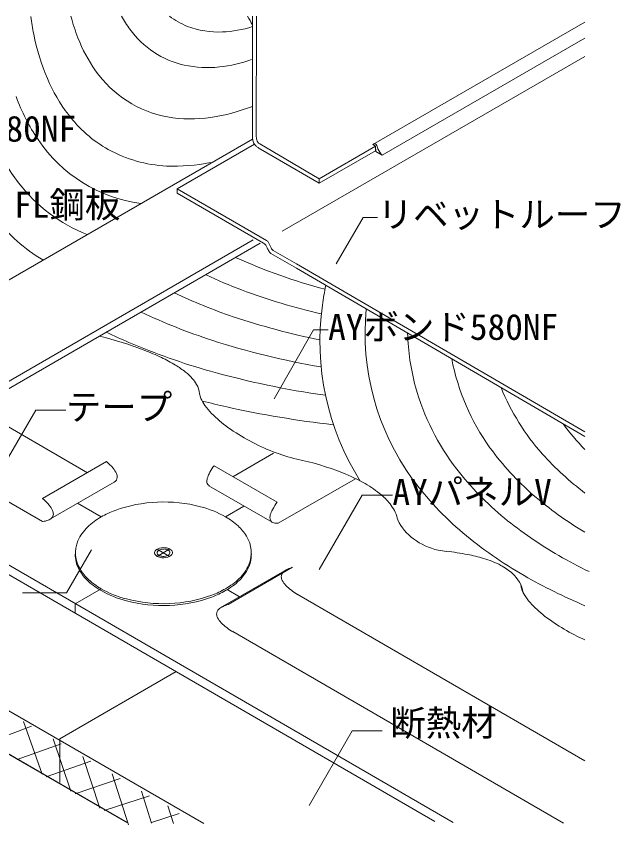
# Model space of a CAD drawing. Units: millimetres, scale not verified. Extents: x -9027 to 5741, y -558 to 9286.
# Drawn here: x 32 to 817, y -558 to 492 of the extents above; entities that cross this region are included whole.
import ezdxf
from ezdxf.enums import TextEntityAlignment as Align

# ---------------------------------------------------------------- set-up
doc = ezdxf.new("R2010")
doc.units = ezdxf.units.MM
doc.header["$LTSCALE"] = 10
for name, color, linetype, lineweight in [('0-0_文字', 7, 'Continuous', 18), ('0-1_レイヤー 3', 7, 'Continuous', 18), ('0-2_決定', 7, 'Continuous', 18)]:
    doc.layers.add(name, color=color, linetype=linetype, lineweight=lineweight)
doc.styles.add('ＭＳ ゴシック', font='')
doc.styles.get('ＭＳ ゴシック').set_extended_font_data('MS Gothic')

msp = doc.modelspace()

# ---------------------------------------------------------------- linework, layer by layer
at = {"layer": '0-0_文字'}
for p in [(129.71, -200.58), (40.58, -256.38)]:
    msp.add_line(p, (97.57, -256.38), dxfattribs=at)
for points in [[(447.51, 170.22), (482.31, 230.62), (501.11, 230.62)], [(367.11, -4.58), (418.11, 84.62), (436.91, 84.62)], [(22.11, -80.58), (57.51, -19.38), (96.71, -19.38)], [(425.51, -226.18), (481.11, -129.58), (520.31, -129.58)], [(412.11, -532.58), (467.91, -435.78), (507.11, -435.78)]]:
    msp.add_lwpolyline(points, dxfattribs=at)
at = {"layer": '0-1_レイヤー 3'}
for p, q in [((770.11, 439.62), (377.11, 212.62)), ((124.51, -100.58), (-20.29, -16.58)), ((599.11, -554.38), (-286.09, -41.58)), ((575.31, -553.18), (-286.09, -53.98)), ((66.51, -163.98), (-104.69, -64.78)), ((366.11, -75.18), (313.31, -105.78)), ((149.51, -86.18), (66.51, -134.18)), ((370.71, -138.98), (288.91, -91.58)), ((76.51, -160.58), (159.51, -112.78)), ((472.31, -108.38), (372.11, -166.18)), ((364.11, -164.98), (282.31, -117.58)), ((142.51, -157.78), (111.91, -140.18)), ((327.71, -144.18), (303.91, -157.98)), ((231.51, -199.58), (215.31, -209.18)), ((231.31, -209.18), (215.31, -199.78)), ((296.71, -276.18), (380.51, -227.78)), ((307.11, -271.78), (390.91, -223.38)), ((142.51, -251.18), (108.91, -270.58)), ((322.11, -261.58), (306.11, -252.38)), ((770.11, -474.58), (393.91, -256.58)), ((108.91, -282.98), (108.91, -270.58)), ((742.11, -555.38), (313.11, -306.78))]:
    msp.add_line(p, q, dxfattribs=at)
for centre, radius, start, end in [((404.69, 539.61), 356.88, 187.7919, 191.49243), ((338.49, 552.6), 242.96, 194.53584, 201.4427), ((297.87, 562.37), 147, 208.68262, 216.55586), ((291.21, 571.08), 99.46, 232.82658, 248.36039), ((40.02, 325.37), 336.53, 27.43524, 29.64473), ((277.11, 545.5), 120.28, 215.98888, 257.13479), ((295.19, 586.5), 115.29, 249.34877, 272.2372), ((291.55, 630.67), 159.57, 272.92364, 287.18948), ((329.9, 521.73), 280.04, 190.9577, 203.34535), ((289.38, 531.25), 189.46, 200.86055, 215.5843), ((273.27, 621.99), 197.38, 276.56948, 289.05561), ((255.46, 505.33), 146.79, 215.06422, 259.45292), ((280.49, 571.07), 145.98, 258.07555, 276.03894), ((267.42, 492.91), 211.26, 202.88378, 217.54955), ((266.34, 471.8), 248.84, 199.78666, 214.27439), ((246.36, 611.44), 254, 278.66974, 291.31971), ((234.93, 465.93), 169.06, 217.00892, 240.4876), ((258.82, 542.1), 183.58, 260.522, 278.08809), ((238.42, 433.45), 257.21, 203.8357, 217.86661), ((219.61, 438.14), 191.28, 213.82462, 262.21729), ((236.71, 474.58), 177.49, 241.36166, 266.93587), ((237.18, 528.37), 231.24, 267.53251, 281.80931), ((199.17, 400.07), 205.75, 217.23882, 248.66353), ((184.66, 370.99), 228.28, 218.09767, 238.94855), ((622.37, 855.67), 742.76, 245.71687, 255.23808), ((558.68, 755.64), 661.85, 244.9558, 249.29028), ((618.56, 927.03), 843.35, 249.60263, 256.96238), ((822.83, 63.56), 396.83, 168.53735, 172.26033), ((552.75, 805.39), 743.05, 244.87923, 251.23377), ((764.46, 69.37), 338.23, 171.90364, 212.3427), ((534.41, 829.37), 797.69, 244.76287, 251.87099), ((809.63, 81.22), 324.77, 174.59232, 215.7471), ((619.09, 1014.83), 962.71, 251.50537, 258.44818), ((26.92, -384.61), 475.01, 68.85572, 76.16532), ((470.68, 746.52), 738.39, 244.18305, 246.68815), ((836.44, 88.21), 296.44, 181.5045, 195.12004), ((529.14, 893.5), 896.52, 246.97437, 254.15462), ((601.14, 1050.84), 1028.94, 252.17702, 260.2961), ((87.21, -230.2), 309.25, 64.43847, 68.9544), ((137.01, -128.61), 196.12, 58.73147, 64.75736), ((887.24, 103.44), 295.37, 191.01248, 215.5382), ((179.36, -60.5), 115.92, 51.18192, 59.14878), ((208.59, -24.94), 69.89, 41.83543, 51.57809), ((228.3, -7.76), 43.76, 29.85538, 42.28827), ((599.21, 1161.29), 1173.28, 254.43347, 261.86144), ((242.8, -0.11), 27.38, 4.04221, 31.07186), ((855.54, 96.93), 317.17, 195.74112, 217.49175), ((300.23, 7.71), 30.69, 191.05529, 202.66151), ((940.11, 123.39), 301.04, 202.16302, 221.54818), ((319.09, 16.2), 51.37, 203.29453, 215.15036), ((544.9, 1042.52), 1084.55, 255.51968, 257.24288), ((349.54, 38.38), 89.04, 215.53887, 224.18162), ((594.24, 1285.96), 1332.89, 257.48508, 263.50686), ((406.46, 96.72), 170.53, 224.90899, 234.31511), ((465.3, 181.41), 273.65, 234.65322, 248.67089), ((994.43, 150.26), 314.65, 216.56337, 224.52542), ((946.88, 150.11), 371.04, 216.0488, 228.92472), ((440.73, 114.07), 201.99, 248.21497, 257.29503), ((323.97, -430.55), 355.02, 68.2699, 78.24269), ((1003.84, 183.47), 388.6, 221.94535, 233.02437), ((107.85, -135.78), 64.77, 39.47754, 49.97549), ((359, -141.84), 86.25, 144.35927, 150.99754), ((133.27, -114.94), 31.91, 24.20396, 39.60796), ((151.18, -106.54), 12.12, 358.9866, 22.73241), ((307.27, -115.35), 28.07, 157.21542, 164.73337), ((325.47, -123.26), 47.92, 150.98179, 156.92043), ((375.32, -306.66), 220.93, 60.25557, 68.74544), ((923.62, 153.48), 405.62, 217.97729, 230.50273), ((155.83, -106.24), 7.5, 299.40394, 356.07342), ((289.59, -111.83), 10, 174.32285, 187.65267), ((296.18, -112.45), 16.61, 164.32064, 174.44005), ((285.69, -112.4), 6.05, 187.16064, 242.59001), ((423.15, -226.2), 127.35, 49.36715, 60.98388), ((882.72, 140.49), 418.75, 216.48735, 229.69154), ((25.35, -183.95), 64.59, 39.72139, 50.41327), ((457.99, -187.08), 74.98, 35.95173, 50.0984), ((1019.11, 237.57), 484.44, 229.28148, 239.06944), ((50.3, -163.14), 32.09, 24.91145, 39.60256), ((223.5, -325.5), 186.94, 75.20132, 109.71765), ((239.23, -270.82), 130.06, 60.17836, 75.74775), ((437.54, -187.31), 82.48, 144.1227, 151.45177), ((480.31, -171.97), 48.05, 11.99966, 36.9886), ((73.25, -154.23), 7.22, 312.94025, 358.51087), ((67.93, -154.67), 12.54, 1.14853, 23.75738), ((205.6, -268.42), 127.19, 110.80408, 119.73975), ((377.54, -159.66), 16.18, 164.93731, 175.22964), ((388.4, -162.71), 27.47, 157.0498, 164.69504), ((405.15, -169.78), 45.65, 151.36439, 157.08132), ((62.82, -133.58), 30.62, 276.90966, 290.93989), ((69.65, -150.39), 12.49, 289.27448, 313.03526), ((188.31, -237.87), 92.09, 119.82331, 133.54139), ((261.36, -233.54), 86.72, 47.38898, 60.61533), ((368.28, -159.18), 6.93, 172.82999, 253.27141), ((370.12, -151.09), 15.22, 255.41537, 277.50551), ((589.11, -131.44), 68.93, 206.29421, 233.17039), ((1002.49, 254.12), 533.45, 230.84108, 240.06759), ((165.79, -213.29), 58.77, 134.13761, 155.47276), ((280.88, -213.38), 58.66, 31.41588, 48.09178), ((296.3, -204.56), 40.91, 337.4436, 32.13938), ((599.92, -114.61), 88.9, 234.0999, 256.86081), ((970.01, 249.83), 558.61, 230.11916, 240.04826), ((150.11, -204.59), 40.91, 157.44349, 212.13949), ((223.65, -215.81), 17.99, 83.1163, 116.92505), ((224.39, -212.24), 14.36, 60.26486, 84.31875), ((148.87, -206.99), 39.97, 178.83402, 207.90865), ((216.06, -204.48), 4.24, 158.12931, 218.58683), ((218.6, -206.09), 7.21, 118.91604, 153.71347), ((218.83, -202.53), 7.62, 217.02949, 240.7363), ((217.97, -204.5), 2.86, 163.69233, 214.92755), ((222.49, -195.65), 15.41, 241.36852, 264.77645), ((219.72, -205.47), 4.83, 117.24153, 158.48328), ((219.84, -203.2), 5.14, 214.85484, 242.94615), ((222.88, -198.84), 10.42, 238.99152, 267.52453), ((223.51, -212.76), 13.13, 87.41063, 116.24032), ((223.15, -192.98), 18.13, 263.4632, 296.73181), ((223.26, -197.19), 12.1, 266.06421, 298.92075), ((223.96, -210.97), 11.34, 61.84946, 89.24993), ((226.99, -205.46), 5.05, 33.7571, 62.67386), ((227.11, -203.54), 4.77, 297.39507, 339.66952), ((228.63, -204.36), 3.08, 344.25401, 33.64491), ((228.02, -202.37), 7.47, 297.79212, 331.45892), ((228.32, -206.41), 7.36, 39.60684, 64.32399), ((230.96, -204.3), 3.98, 335.69207, 40.4921), ((294.57, -206.45), 42.74, 331.14947, 0.90467), ((732.62, 893.69), 1105.5, 262.04951, 262.62476), ((554.18, -535.02), 334.37, 79.02006, 83.72865), ((580.67, -402.53), 199.25, 73.10275, 79.24155), ((1097.78, 425.71), 729.71, 240.30657, 243.79149), ((280.62, -195.86), 58.77, 314.13761, 335.47276), ((606.11, -324.25), 116.97, 62.07558, 73.8793), ((161.34, -201.09), 53.76, 207.24639, 225.1804), ((165.53, -195.78), 58.66, 211.41588, 228.09178), ((279.64, -197.24), 60.27, 314.00167, 330.33056), ((384.45, -235.59), 8.35, 132.93524, 181.28365), ((389.45, -240.12), 15.08, 123.60953, 135.1291), ((394.35, -247.71), 24.11, 114.5581, 123.3091), ((401.92, -263.8), 41.89, 105.24364, 114.8344), ((629.76, -281.78), 68.38, 47.51281, 62.92297), ((181.48, -182.02), 81.48, 224.58444, 241.42607), ((185.06, -175.61), 86.72, 227.38898, 240.61533), ((258.11, -171.28), 92.09, 299.82331, 313.54139), ((259.41, -174.82), 90.46, 299.46627, 313.35128), ((388.23, -235), 12.15, 183.66405, 207.211), ((403.04, -226.74), 29.11, 208.34878, 224.00349), ((647.1, -264.33), 43.81, 10.98937, 48.82067), ((1060.87, 415.32), 747.38, 240.34678, 247.1048), ((207.19, -138.34), 130.06, 240.17836, 255.74776), ((240.81, -140.74), 127.19, 290.80408, 299.73975), ((437.29, -191.21), 78.44, 225.28987, 239.18263), ((725.24, -238.69), 39.35, 193.04638, 211.43634), ((207.19, -140.74), 130.06, 240.17836, 255.74776), ((222.92, -83.66), 186.94, 255.20132, 289.71765), ((222.92, -86.06), 186.94, 255.20132, 289.71765), ((240.81, -143.14), 127.19, 290.80408, 299.73975), ((702.34, -253.06), 12.58, 193.39939, 212.26792), ((755.02, -220.06), 74.47, 211.71983, 221.15981), ((318.16, -312.29), 41.99, 105.25542, 114.82261), ((808.15, -170.46), 147.14, 222.08322, 232.13104), ((300.65, -284.03), 8.39, 132.87124, 181.03927), ((305.69, -288.68), 15.23, 123.3993, 134.8615), ((310.59, -296.19), 24.2, 114.57481, 123.29239), ((304.35, -283.5), 12.11, 183.19652, 206.78565), ((319.04, -275.29), 28.93, 208.19408, 223.92452), ((879.55, -73.15), 267.81, 232.85269, 245.87962), ((353.08, -240.36), 77.69, 225.06523, 239.03587)]:
    msp.add_arc(centre, radius, start, end, dxfattribs=at)
at = {"layer": '0-2_決定'}
for p, q in [((338.71, 491.82), (338.71, 337.82)), ((343.71, 336.82), (343.91, 491.82)), ((770.11, 484.22), (494.71, 325.22)), ((-290.49, -31.18), (338.71, 332.42)), ((241.11, 267.82), (341.31, 325.62)), ((496.11, 326.22), (494.71, 325.22)), ((425.51, 275.22), (498.51, 317.22)), ((494.71, 325.22), (498.51, 323.02)), ((498.91, 316.22), (498.51, 323.02)), ((339.51, 201.42), (-169.49, -92.78)), ((-175.69, -106.18), (348.91, 197.22)), ((575.31, -553.18), (-175.09, -118.38)), ((-439.69, -198.98), (174.51, -553.58)), ((-4.49, -450.78), (52.11, -429.58)), ((41.51, -423.38), (65.71, -491.78)), ((80.11, -446.18), (103.31, -513.78)), ((33.51, -472.98), (90.71, -452.38)), ((118.71, -468.78), (140.71, -535.78)), ((71.31, -495.18), (129.11, -474.98)), ((156.91, -491.38), (177.91, -557.58)), ((108.91, -517.18), (167.31, -497.58)), ((194.91, -513.78), (207.71, -555.38)), ((146.31, -538.98), (205.11, -519.98)), ((229.11, -532.78), (236.31, -555.78)), ((207.71, -554.38), (243.51, -542.78))]:
    msp.add_line(p, q, dxfattribs=at)
for points in [[(498.91, 316.22), (507.11, 311.42), (770.11, 463.22)], [(349.31, 319.22), (425.51, 275.22), (425.51, 280.82), (348.11, 326.02)], [(494.71, 325.22), (498.51, 323.02), (498.91, 316.22), (507.11, 311.42)], [(356.91, 200.82), (241.11, 267.82), (241.11, 262.02), (353.11, 197.22)], [(362.71, 184.02), (395.71, 164.62), (770.11, -53.58)], [(770.11, -47.38), (395.71, 170.42), (365.71, 187.82)], [(275.71, -555.78), (-439.69, -142.78), (-439.69, -198.98), (176.11, -554.58)], [(-150.89, -555.58), (-610.49, -290.38), (-439.69, -191.78), (-440.09, -198.78), (174.51, -553.58)], [(239.71, -358.78), (88.71, -446.18), (88.71, -502.78)]]:
    msp.add_lwpolyline(points, dxfattribs=at)
msp.add_lwpolyline([(425.31, 280.82), (425.51, 275.22), (498.51, 317.22), (498.31, 323.22)], close=True, dxfattribs=at)
for centre, radius, start, end in [((375.95, 336.35), 37.27, 177.73768, 187.84772), ((364.2, 336.18), 20.5, 178.20232, 193.30353), ((351.48, 333.06), 12.58, 188.23213, 224.89797), ((352.27, 333.06), 8.18, 191.29541, 239.42048), ((496.41, 320.32), 5.91, 70.24875, 92.93341), ((497.52, 323.56), 2.48, 41.91292, 69.07003), ((358.47, 339.93), 22.38, 224.71479, 233.65504), ((371.78, 358.08), 44.89, 233.70156, 239.95648), ((495.67, 322.26), 4.74, 5.35334, 38.71911), ((515.87, 326.59), 15.96, 194.09096, 205.87525), ((531.76, 334.27), 33.61, 205.8351, 222.82534), ((351.8, 192.84), 9.48, 33.88096, 57.37824), ((348.06, 188.77), 9.84, 29.25438, 59.14974), ((328.96, 177.06), 32.24, 23.86633, 30.83342), ((375.1, 196.44), 17.81, 200.8298, 217.62173), ((186.46, 112.19), 193.36, 24.09384, 26.3872), ((372.29, 195.57), 10.33, 205.48436, 218.31596), ((369, 193.09), 6.22, 219.22017, 237.98239), ((366.35, 189.82), 6.84, 218.45046, 237.8702)]:
    msp.add_arc(centre, radius, start, end, dxfattribs=at)

# ---------------------------------------------------------------- texts
at = {"layer": '0-0_文字', "style": 'ＭＳ ゴシック'}
for s, p in [('AYボンド580NF', (-188.49, 318.82)), ('FL鋼板', (29.51, 220.22)), ('リベットルーフ', (501.11, 207.62)), ('AYボンド580NF', (436.91, 61.62)), ('テープ', (96.71, -42.38)), ('AYパネルV', (520.31, -152.58)), ('断熱材', (517.57, -452.3))]:
    msp.add_text(s, height=33.72, dxfattribs=at).set_placement(p, align=Align.BOTTOM_LEFT)

doc.saveas('drawing.dxf')
